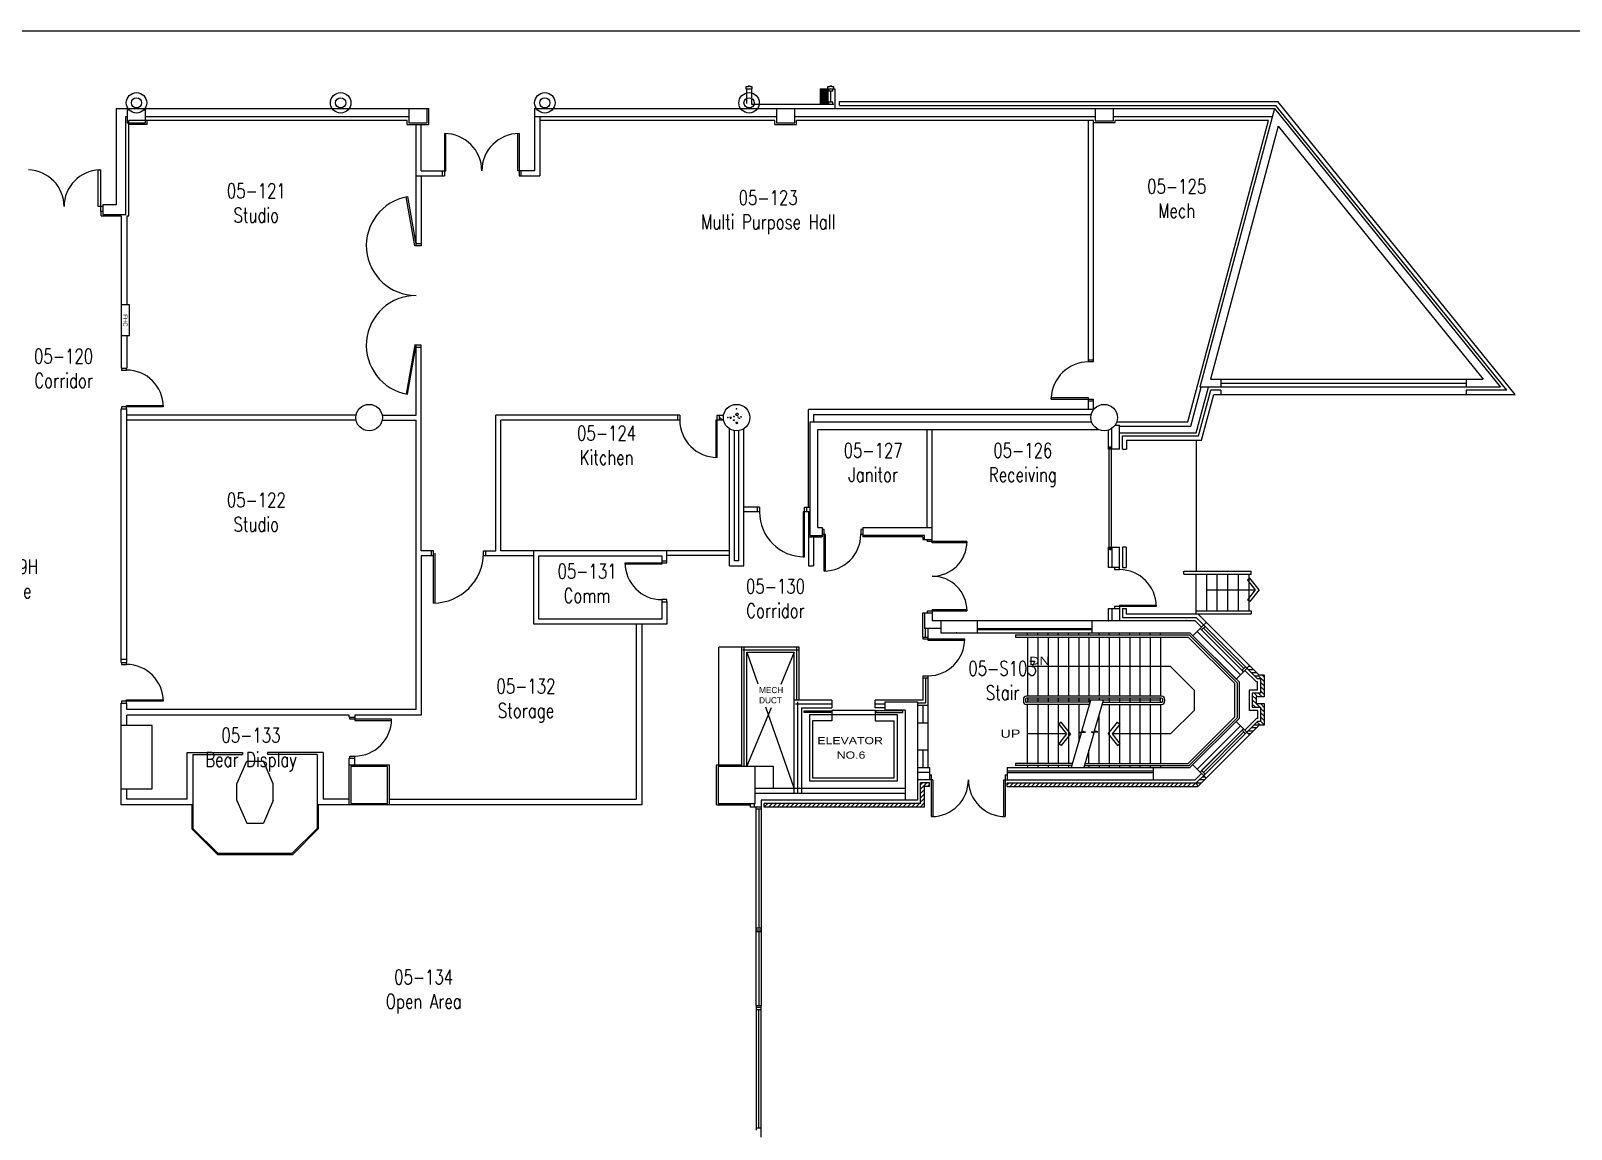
# Model space of a CAD drawing. Extents: x 11182 to 734459, y -1391328 to 152085.
# Drawn here: x 267961 to 305679, y -282081 to -255170 of the extents above; entities that cross this region are included whole.
import ezdxf
from ezdxf.enums import TextEntityAlignment as Align

# ---------------------------------------------------------------- set-up
doc = ezdxf.new("R2010")
doc.units = 0
doc.header["$LTSCALE"] = 500
doc.header["$MEASUREMENT"] = 0
doc.layers.add('0_Defpoints', color=106, linetype='CONTINUOUS', plot=False)
for name, color, linetype in [('0_room_data', 7, 'CONTINUOUS'), ('1_Wall_Exist', 251, 'CONTINUOUS'), ('3_Text', 7, 'CONTINUOUS')]:
    doc.layers.add(name, color=color, linetype=linetype)
doc.styles.add('1_200', font='simplex.shx', dxfattribs={"width": 0.75, "height": 460})
doc.styles.add('TXT', font='TXT')

# ---------------------------------------------------------------- blocks, each defined once
blk = doc.blocks.new('room_data')
at = {"layer": '3_Text', "style": '1_200', "width": 0.75}
for tag, p in [('ROOMNUM', (0, 0)), ('ROOMUSE', (0, -575))]:
    blk.add_attdef(tag, text='', height=345, dxfattribs=at).set_placement(p, align=Align.MIDDLE_CENTER)

msp = doc.modelspace()

# ---------------------------------------------------------------- linework, layer by layer
at = {"layer": '0_Defpoints'}
msp.add_lwpolyline([(215973, -255170), (312023, -255170), (312023, -321965), (215973, -321965)], close=True, dxfattribs=at)
at = {"layer": '1_Wall_Exist'}
for p, q in [((285472, -256542), (285472, -256592)), ((285523, -256542), (285472, -256542)), ((285472, -256592), (285624, -256592)), ((285486, -256592), (285486, -256952)), ((285523, -256525), (285523, -256542)), ((285573, -256525), (285523, -256525)), ((285573, -256542), (285573, -256525)), ((285624, -256542), (285573, -256542)), ((285611, -256592), (285611, -256965)), ((285624, -256592), (285624, -256542)), ((287286, -256592), (287286, -256965)), ((287286, -256592), (287648, -256592)), ((287472, -256542), (287472, -256592)), ((287523, -256542), (287472, -256542)), ((287473, -256592), (287473, -256965)), ((287497, -256592), (287497, -256642)), ((287497, -256642), (287599, -256642)), ((287523, -256525), (287523, -256542)), ((287573, -256525), (287523, -256525)), ((287548, -256917), (287548, -256642)), ((287573, -256542), (287573, -256525)), ((287624, -256542), (287573, -256542)), ((287599, -256642), (287599, -256592)), ((287624, -256592), (287624, -256542)), ((287648, -256592), (287648, -257077)), ((270054, -257077), (270054, -259437)), ((270054, -257077), (277709, -257077)), ((270323, -257077), (270323, -257427)), ((270773, -257427), (270773, -257077)), ((277219, -257077), (277219, -257427)), ((277669, -257427), (277669, -257077)), ((277709, -257467), (277709, -257077)), ((280298, -257077), (280298, -258601)), ((280298, -257077), (298416, -257077)), ((285611, -256965), (287623, -256965)), ((286219, -257077), (286219, -257427)), ((286669, -257427), (286669, -257077)), ((287497, -256917), (287497, -256967)), ((287599, -256917), (287497, -256917)), ((287497, -256967), (287599, -256967)), ((287599, -256967), (287599, -256917)), ((287763, -256902), (298493, -256902)), ((287763, -257002), (287763, -256902)), ((287763, -257002), (298446, -257002)), ((294019, -257077), (294019, -257377)), ((294469, -257377), (294469, -257077)), ((298416, -257077), (296587, -263902)), ((298416, -257077), (303944, -263902)), ((304099, -263977), (298446, -257002)), ((304309, -264077), (298493, -256902)), ((270284, -257267), (270323, -257267)), ((270284, -259667), (270284, -257267)), ((270323, -257427), (270773, -257427)), ((277179, -257367), (270364, -257367)), ((270364, -259707), (270364, -257367)), ((270813, -257467), (270364, -257467)), ((270773, -257267), (277219, -257267)), ((270813, -257467), (270813, -257367)), ((277179, -257467), (277179, -257367)), ((277179, -257467), (277709, -257467)), ((277219, -257427), (277669, -257427)), ((277395, -260435), (277395, -257467)), ((277518, -258601), (277518, -257467)), ((280298, -257267), (286219, -257267)), ((280422, -257267), (280422, -258724)), ((286179, -257367), (280422, -257367)), ((286179, -257467), (286179, -257367)), ((286179, -257467), (286709, -257467)), ((286219, -257427), (286669, -257427)), ((286669, -257267), (294019, -257267)), ((286709, -257467), (286709, -257367)), ((293984, -257367), (286709, -257367)), ((293860, -263282), (293860, -257367)), ((293979, -257417), (293979, -257367)), ((293979, -257417), (294509, -257417)), ((293984, -263282), (293984, -257367)), ((294019, -257377), (294469, -257377)), ((294469, -257262), (294474, -257267)), ((294469, -257267), (298365, -257267)), ((294509, -257417), (294509, -257367)), ((298267, -257367), (294509, -257367)), ((296288, -264754), (298267, -257367)), ((298507, -257507), (296847, -263702)), ((298507, -257507), (303524, -263702)), ((278089, -257686), (278089, -258724)), ((278120, -258601), (278120, -257687)), ((279887, -258601), (279887, -257687)), ((279918, -257686), (279918, -258724)), ((269614, -258577), (269675, -258577)), ((269614, -259477), (269614, -258577)), ((269675, -259597), (269675, -258577)), ((277395, -258724), (278089, -258724)), ((277518, -258601), (278120, -258601)), ((277518, -258724), (277518, -260435)), ((278038, -258724), (278038, -258601)), ((280298, -258601), (279887, -258601)), ((279918, -258724), (280422, -258724)), ((279969, -258724), (279969, -258601)), ((269725, -259477), (269614, -259477)), ((270054, -259437), (269725, -259437)), ((269725, -259437), (269725, -259667)), ((277365, -260441), (277155, -259240)), ((277185, -259234), (277395, -260435)), ((269725, -259597), (269675, -259597)), ((269685, -259707), (269685, -259597)), ((269685, -259707), (270171, -259707)), ((269725, -259667), (270284, -259667)), ((270171, -259707), (270171, -263432)), ((270311, -259707), (270364, -259707)), ((270311, -259707), (270311, -261885)), ((277395, -260435), (277365, -260441)), ((277395, -260385), (277518, -260385)), ((277518, -260435), (277395, -260435)), ((270374, -261885), (270171, -261885)), ((270374, -262647), (270374, -261885)), ((270374, -262647), (270171, -262647)), ((270311, -262647), (270311, -263432)), ((277365, -262868), (277155, -264069)), ((277185, -264075), (277395, -262874)), ((277395, -262874), (277365, -262868)), ((277518, -262874), (277395, -262874)), ((277395, -264585), (277395, -262874)), ((277518, -267909), (277518, -262874)), ((277395, -262925), (277518, -262925)), ((293860, -263231), (293984, -263231)), ((270171, -263432), (270311, -263432)), ((270184, -263432), (270184, -263482)), ((270184, -263482), (270304, -263482)), ((270304, -263482), (270304, -263432)), ((293984, -263282), (293860, -263282)), ((296365, -264854), (296620, -263902)), ((296494, -265022), (296794, -263902)), ((296551, -265097), (296851, -263977)), ((303944, -263902), (296587, -263902)), ((296847, -263702), (303524, -263702)), ((297103, -263977), (296851, -263977)), ((297103, -263702), (297103, -263902)), ((297103, -263802), (303103, -263802)), ((297103, -263977), (297103, -264077)), ((303103, -263702), (303103, -263902)), ((303103, -263977), (303103, -264077)), ((304099, -263977), (303103, -263977)), ((270184, -264382), (270184, -264432)), ((271204, -264382), (270184, -264382)), ((270304, -264352), (271204, -264352)), ((270304, -264432), (270304, -264352)), ((271204, -264352), (271204, -264382)), ((292946, -264196), (292946, -264166)), ((293860, -264166), (292946, -264166)), ((292946, -264196), (293984, -264196)), ((293860, -264452), (293860, -264166)), ((293984, -264247), (293860, -264247)), ((293984, -264452), (293984, -264196)), ((296628, -265197), (296928, -264077)), ((296928, -264077), (304309, -264077)), ((270171, -270645), (270171, -264432)), ((270171, -264432), (270311, -264432)), ((270311, -270645), (270311, -264432)), ((275925, -264585), (270311, -264585)), ((275925, -264708), (270311, -264708)), ((276563, -264585), (277395, -264585)), ((276563, -264708), (277395, -264708)), ((277395, -271797), (277395, -264708)), ((279347, -267909), (279347, -264585)), ((283852, -264585), (279347, -264585)), ((279471, -267909), (279471, -264708)), ((283852, -264708), (279471, -264708)), ((283801, -264708), (283801, -264585)), ((283852, -264585), (283852, -264708)), ((284736, -264708), (284736, -265623)), ((284925, -264708), (284736, -264708)), ((284766, -265623), (284766, -264585)), ((284766, -264585), (284925, -264585)), ((284817, -264585), (284817, -264708)), ((284897, -264708), (284817, -264628)), ((284920, -264619), (284886, -264585)), ((285080, -264635), (285093, -264674)), ((285120, -264643), (285080, -264635)), ((285093, -264674), (285120, -264643)), ((285225, -264578), (285229, -264557)), ((285237, -264597), (285225, -264578)), ((285229, -264557), (285238, -264541)), ((285230, -264781), (285232, -264766)), ((285232, -264766), (285244, -264752)), ((285262, -264598), (285237, -264597)), ((285238, -264541), (285255, -264537)), ((285244, -264752), (285257, -264758)), ((285255, -264537), (285269, -264547)), ((285260, -264762), (285262, -264781)), ((285272, -264588), (285262, -264598)), ((285270, -264550), (285278, -264559)), ((285281, -264569), (285272, -264588)), ((285278, -264559), (285281, -264569)), ((293984, -264452), (287004, -264452)), ((287004, -266839), (287004, -264452)), ((287044, -264752), (293936, -264752)), ((287044, -267532), (287044, -264752)), ((293927, -264576), (287128, -264576)), ((287128, -264576), (287128, -264752)), ((294551, -264754), (296288, -264754)), ((285069, -268276), (285069, -264920)), ((285189, -268156), (285189, -264967)), ((285245, -264796), (285230, -264781)), ((285253, -264794), (285245, -264796)), ((285262, -264781), (285253, -264794)), ((285299, -268156), (285299, -264967)), ((285419, -268276), (285419, -264920)), ((287234, -264942), (294107, -264942)), ((287234, -267342), (287234, -264942)), ((289910, -267342), (289910, -264942)), ((290034, -267712), (290034, -264942)), ((294351, -265422), (294351, -264954)), ((294429, -265422), (294429, -264914)), ((294511, -264832), (294619, -264832)), ((294619, -265422), (294619, -264832)), ((294619, -264854), (296365, -264854)), ((294619, -265022), (296494, -265022)), ((294694, -265097), (296551, -265097)), ((294694, -265422), (294694, -265097)), ((294619, -265422), (294351, -265422)), ((294419, -265397), (294369, -265397)), ((294369, -267847), (294369, -265397)), ((294379, -265367), (294429, -265367)), ((294381, -265372), (294406, -265372)), ((294381, -265382), (294381, -265372)), ((294406, -265382), (294381, -265382)), ((294389, -265397), (294389, -265382)), ((294399, -265397), (294399, -265382)), ((294429, -265387), (294404, -265387)), ((294406, -265372), (294406, -265382)), ((294419, -267847), (294419, -265397)), ((294694, -265422), (294794, -265422)), ((294794, -265197), (296628, -265197)), ((294794, -265197), (294794, -265422)), ((296494, -265197), (296494, -268407)), ((285804, -266839), (285419, -266839)), ((285804, -266959), (285419, -266959)), ((285754, -266959), (285754, -266839)), ((285804, -266839), (285804, -266959)), ((286874, -266959), (286874, -268059)), ((287044, -266959), (286874, -266959)), ((286904, -268059), (286904, -266839)), ((286904, -266839), (287044, -266839)), ((286954, -266839), (286954, -266959)), ((287004, -266959), (287004, -268276)), ((287234, -267342), (287334, -267342)), ((287334, -267342), (287334, -267572)), ((287384, -267386), (287334, -267386)), ((287384, -268406), (287384, -267386)), ((288284, -267386), (288284, -267506)), ((288334, -267386), (288284, -267386)), ((288334, -267342), (290034, -267342)), ((288334, -267342), (288334, -267572)), ((289918, -267342), (289910, -267334)), ((287004, -267572), (287334, -267572)), ((287044, -267532), (287334, -267532)), ((287128, -267572), (287128, -268276)), ((287334, -267506), (287414, -267506)), ((287414, -267506), (287414, -268406)), ((288284, -267506), (288334, -267506)), ((289844, -267532), (288334, -267532)), ((289804, -267572), (288334, -267572)), ((289804, -267572), (289804, -267632)), ((289804, -267632), (290034, -267632)), ((289844, -267632), (289844, -267532)), ((289914, -267682), (289914, -267632)), ((290884, -267682), (289914, -267682)), ((290884, -267712), (290034, -267712)), ((290884, -267682), (290884, -267712)), ((277823, -267909), (277518, -267909)), ((277518, -268032), (277518, -271937)), ((277823, -268032), (277518, -268032)), ((277772, -268032), (277772, -267909)), ((277823, -269190), (277823, -267909)), ((277854, -267970), (277854, -269189)), ((279042, -267909), (279347, -267909)), ((279042, -268032), (279042, -267909)), ((280274, -268032), (279042, -268032)), ((279093, -267909), (279093, -268032)), ((285069, -267909), (279471, -267909)), ((280274, -269709), (280274, -267909)), ((280398, -269585), (280398, -268033)), ((280398, -268033), (283412, -268033)), ((283412, -268033), (283412, -268237)), ((283412, -268157), (283536, -268157)), ((283532, -268207), (283532, -268157)), ((283536, -268157), (283536, -267909)), ((285069, -268029), (283536, -268029)), ((285069, -267911), (285067, -267909)), ((285299, -268156), (285189, -268156)), ((286874, -268059), (286904, -268059)), ((294351, -267822), (294619, -267822)), ((294351, -268322), (294351, -267822)), ((294419, -267847), (294369, -267847)), ((294379, -267877), (294429, -267877)), ((294406, -267862), (294381, -267862)), ((294381, -267862), (294381, -267872)), ((294381, -267872), (294406, -267872)), ((294389, -267847), (294389, -267862)), ((294399, -267847), (294399, -267862)), ((294429, -267857), (294404, -267857)), ((294406, -267872), (294406, -267862)), ((294429, -267822), (294429, -268322)), ((294619, -268372), (294619, -267822)), ((294784, -267822), (294694, -267822)), ((294694, -267822), (294694, -268322)), ((294784, -267822), (294784, -268322)), ((282512, -268207), (283532, -268207)), ((282512, -268237), (282512, -268207)), ((283412, -268237), (282512, -268237)), ((285069, -268276), (285419, -268276)), ((287004, -268276), (287128, -268276)), ((287414, -268406), (287384, -268406)), ((294619, -268322), (294351, -268322)), ((294499, -268322), (294499, -268372)), ((294499, -268372), (294619, -268372)), ((294694, -268322), (294784, -268322)), ((296194, -268407), (297844, -268407)), ((296194, -268482), (296194, -268407)), ((296194, -268482), (297844, -268482)), ((296494, -269457), (296494, -268482)), ((296754, -269382), (296754, -268482)), ((297014, -269382), (297014, -268482)), ((297274, -269382), (297274, -268482)), ((297534, -269382), (297534, -268482)), ((297794, -269382), (297794, -268482)), ((297844, -268482), (297844, -268407)), ((296765, -268869), (297939, -268869)), ((297813, -268583), (297753, -268630)), ((297753, -268630), (297939, -268869)), ((297939, -268869), (297753, -269108)), ((298035, -268869), (297813, -268583)), ((298035, -268869), (297813, -269155)), ((283412, -269107), (283412, -269585)), ((283532, -269107), (283412, -269107)), ((283412, -269157), (283536, -269157)), ((283532, -269157), (283532, -269107)), ((283536, -269157), (283536, -269709)), ((294499, -269272), (294499, -269322)), ((295519, -269272), (294499, -269272)), ((294619, -269242), (294619, -269612)), ((294619, -269242), (295519, -269242)), ((295519, -269242), (295519, -269272)), ((297813, -269155), (297753, -269108)), ((283412, -269585), (280398, -269585)), ((289804, -269432), (290034, -269432)), ((289804, -270022), (289804, -269432)), ((289844, -269432), (289844, -269812)), ((289914, -269382), (290884, -269382)), ((289914, -269432), (289914, -269382)), ((290034, -269352), (290034, -269622)), ((290034, -269352), (290884, -269352)), ((296468, -269622), (290034, -269622)), ((290244, -269622), (290244, -269922)), ((290884, -269352), (290884, -269382)), ((291144, -269922), (291144, -269622)), ((293944, -269622), (293944, -269922)), ((294351, -269322), (294619, -269322)), ((294351, -269622), (294351, -269322)), ((294429, -269322), (294429, -269612)), ((294694, -269322), (294784, -269322)), ((294694, -269322), (294694, -269547)), ((294694, -269547), (296499, -269547)), ((294784, -269322), (294784, -269457)), ((294784, -269457), (297844, -269457)), ((296627, -269780), (296468, -269622)), ((296494, -269382), (297844, -269382)), ((296499, -269547), (298001, -271049)), ((296536, -269457), (298038, -270959)), ((296743, -269663), (296680, -269727)), ((297844, -269382), (297844, -269457)), ((283536, -269709), (280274, -269709)), ((282785, -269709), (282785, -273997)), ((282925, -269709), (282925, -274137)), ((289804, -270022), (289928, -270022)), ((289808, -270072), (289808, -270022)), ((290244, -269812), (289844, -269812)), ((289866, -270022), (289866, -269812)), ((289928, -269812), (289928, -270102)), ((290244, -269922), (296344, -269922)), ((291144, -269812), (293944, -269812)), ((291144, -269842), (293944, -269842)), ((292069, -269972), (292069, -270022)), ((292069, -269972), (296323, -269972)), ((292069, -270022), (296302, -270022)), ((292369, -269972), (292369, -269922)), ((292369, -270022), (292369, -271472)), ((292619, -269972), (292619, -269922)), ((292619, -270022), (292619, -271472)), ((292869, -269972), (292869, -269922)), ((292869, -270022), (292869, -271472)), ((293119, -269972), (293119, -269922)), ((293119, -270022), (293119, -271472)), ((293369, -269972), (293369, -269922)), ((293369, -270022), (293369, -271472)), ((293619, -269972), (293619, -269922)), ((293619, -270022), (293619, -271472)), ((293869, -269972), (293869, -269922)), ((293869, -270022), (293869, -271472)), ((294119, -269972), (294119, -269922)), ((294119, -270022), (294119, -271472)), ((294369, -269972), (294369, -269922)), ((294369, -270022), (294369, -271472)), ((294619, -269972), (294619, -269922)), ((294619, -270022), (294619, -271472)), ((294869, -269972), (294869, -269922)), ((294869, -270022), (294869, -271472)), ((295119, -269972), (295119, -269922)), ((295119, -270022), (295119, -271472)), ((295369, -269972), (295369, -269922)), ((295369, -270022), (295369, -271472)), ((295619, -269972), (295619, -269922)), ((295619, -270022), (295619, -271472)), ((297446, -271165), (296302, -270022)), ((297496, -271144), (296323, -269972)), ((296344, -269922), (297546, -271124)), ((296680, -269727), (296414, -269992)), ((296414, -269992), (297475, -271053)), ((296521, -269886), (297581, -270947)), ((297655, -270873), (296595, -269812)), ((296715, -269762), (296630, -269847)), ((297663, -270795), (296673, -269805)), ((286776, -270273), (284805, -270273)), ((284805, -273157), (284805, -270273)), ((285370, -273197), (285370, -270273)), ((285397, -270335), (286754, -270335)), ((285432, -273197), (285432, -270285)), ((285494, -270397), (285764, -271172)), ((285494, -270397), (286652, -270397)), ((285494, -273197), (285494, -270397)), ((286652, -270397), (286324, -271188)), ((286652, -273854), (286652, -270397)), ((286714, -271572), (286714, -270291)), ((286776, -271572), (286776, -270273)), ((290828, -270072), (289808, -270072)), ((289928, -270102), (290828, -270102)), ((290828, -270102), (290828, -270072)), ((270311, -270573), (270171, -270573)), ((270171, -270645), (270311, -270645)), ((270184, -270645), (270184, -270695)), ((270184, -270695), (270304, -270695)), ((270304, -270695), (270304, -270645)), ((295869, -270747), (292369, -270747)), ((295869, -270747), (296444, -271322)), ((297620, -270837), (297705, -270752)), ((297804, -270724), (297655, -270873)), ((297705, -270752), (297740, -270788)), ((297826, -270747), (297782, -270747)), ((289804, -271022), (289928, -271022)), ((289804, -271022), (289804, -271572)), ((289808, -270972), (289928, -270972)), ((289808, -271022), (289808, -270972)), ((289866, -271022), (289866, -271634)), ((289928, -270972), (289928, -273222)), ((297446, -271978), (297446, -271165)), ((297687, -270841), (297475, -271053)), ((297496, -271144), (297496, -271999)), ((297546, -271124), (297546, -272019)), ((297655, -270873), (297620, -270837)), ((297687, -270841), (297970, -271124)), ((297774, -270822), (297901, -270822)), ((297976, -270897), (297849, -270897)), ((297924, -270972), (298033, -270972)), ((297996, -271124), (297970, -271124)), ((297996, -271324), (297996, -271124)), ((298002, -271047), (297999, -271047)), ((298071, -271049), (298001, -271049)), ((298030, -270979), (298161, -271110)), ((298161, -270959), (298038, -270959)), ((298071, -271049), (298071, -271399)), ((298161, -271216), (298071, -271126)), ((298161, -271004), (298115, -270959)), ((298161, -270959), (298161, -271489)), ((270304, -271565), (271204, -271565)), ((270304, -271645), (270304, -271565)), ((271204, -271565), (271204, -271595)), ((292264, -271547), (292264, -271597)), ((292319, -271547), (292319, -271597)), ((295649, -271472), (292339, -271472)), ((295644, -271522), (292344, -271522)), ((292369, -271522), (292369, -271622)), ((292619, -271522), (292619, -271622)), ((292869, -271522), (292869, -271622)), ((293119, -271522), (293119, -271622)), ((293369, -271522), (293369, -271622)), ((293619, -271522), (293619, -271622)), ((293869, -271522), (293869, -271622)), ((294119, -271522), (294119, -271572)), ((294369, -271522), (294369, -271622)), ((294619, -271522), (294619, -271622)), ((294869, -271522), (294869, -271622)), ((295119, -271522), (295119, -271622)), ((295369, -271522), (295369, -271622)), ((295619, -271622), (295619, -271522)), ((295669, -271547), (295669, -271597)), ((295724, -271547), (295724, -271597)), ((296444, -271322), (296444, -271822)), ((297996, -271324), (297796, -271324)), ((297796, -271324), (297796, -271819)), ((297871, -271399), (297871, -271744)), ((298071, -271399), (297871, -271399)), ((297871, -271456), (297961, -271546)), ((297961, -271653), (297871, -271563)), ((298009, -271489), (297919, -271399)), ((297961, -271489), (297961, -271654)), ((298161, -271489), (297961, -271489)), ((298025, -271399), (298115, -271489)), ((298071, -271232), (298161, -271322)), ((298161, -271428), (298071, -271338)), ((270171, -274137), (270171, -271645)), ((270171, -271645), (270311, -271645)), ((270184, -271595), (270184, -271645)), ((271204, -271595), (270184, -271595)), ((270311, -271797), (270311, -271645)), ((277395, -271797), (270311, -271797)), ((270311, -272194), (270311, -271937)), ((275754, -271937), (270311, -271937)), ((275754, -271988), (275754, -271937)), ((275894, -271937), (275894, -272068)), ((277518, -271937), (275894, -271937)), ((285494, -273197), (286094, -271746)), ((286652, -273722), (285962, -271740)), ((287571, -271572), (286654, -271572)), ((287571, -271664), (286681, -271664)), ((286744, -273854), (286744, -271609)), ((286834, -271754), (287571, -271754)), ((286834, -271754), (286834, -273854)), ((286894, -271872), (286894, -271832)), ((286894, -271832), (287554, -271832)), ((287554, -271872), (286894, -271872)), ((287029, -271932), (287029, -273544)), ((289179, -271932), (287029, -271932)), ((287554, -271832), (287554, -271872)), ((287571, -271572), (287571, -271754)), ((287571, -271812), (288637, -271812)), ((287571, -271812), (287571, -272072)), ((288637, -271756), (288637, -271572)), ((289804, -271572), (288637, -271572)), ((288874, -271664), (288637, -271664)), ((288874, -271756), (288637, -271756)), ((288637, -271812), (288637, -272072)), ((288654, -271832), (288654, -271872)), ((289314, -271832), (288654, -271832)), ((288654, -271872), (289314, -271872)), ((288874, -271612), (288874, -271812)), ((288874, -271612), (289674, -271612)), ((289374, -271812), (288874, -271812)), ((289179, -273544), (289179, -271932)), ((289314, -271872), (289314, -271832)), ((289374, -271812), (289374, -274022)), ((289674, -271612), (289674, -274022)), ((289674, -271634), (289866, -271634)), ((289674, -271696), (289928, -271696)), ((289804, -271696), (289804, -272129)), ((293890, -271672), (292339, -271672)), ((293905, -271622), (292344, -271622)), ((295619, -271572), (292369, -271572)), ((292369, -273122), (292369, -271672)), ((292619, -271672), (292619, -273122)), ((292869, -271672), (292869, -273122)), ((293119, -271672), (293119, -273122)), ((293369, -271672), (293369, -273122)), ((293619, -271672), (293619, -272593)), ((293697, -272326), (293920, -271572)), ((294009, -272320), (294229, -271572)), ((294200, -271672), (295649, -271672)), ((294214, -271622), (295644, -271622)), ((294369, -271672), (294369, -273122)), ((294619, -271672), (294619, -273122)), ((294869, -271672), (294869, -273122)), ((295119, -271672), (295119, -273122)), ((295369, -271672), (295369, -273122)), ((295619, -271672), (295619, -273122)), ((295869, -272397), (296444, -271822)), ((297996, -271819), (297796, -271819)), ((297871, -271669), (297947, -271744)), ((297871, -271744), (298071, -271744)), ((297961, -271654), (298161, -271654)), ((298053, -271744), (297963, -271654)), ((297996, -271819), (297996, -272019)), ((298069, -271654), (298161, -271746)), ((298071, -271744), (298071, -272094)), ((298161, -271853), (298071, -271763)), ((298071, -271869), (298161, -271959)), ((298161, -271654), (298161, -272184)), ((270933, -272194), (270171, -272194)), ((270933, -273740), (270933, -272194)), ((275754, -271988), (275894, -271988)), ((275774, -272038), (275774, -271988)), ((276794, -272038), (275774, -272038)), ((275894, -272068), (276794, -272068)), ((287104, -272072), (287104, -273469)), ((287571, -272072), (287104, -272072)), ((288637, -272072), (289104, -272072)), ((289104, -273469), (289104, -272072)), ((289928, -272129), (289674, -272129)), ((293194, -272111), (293134, -272157)), ((293134, -272157), (293320, -272397)), ((293417, -272397), (293194, -272111)), ((294086, -272346), (294009, -272320)), ((294119, -273122), (294119, -271946)), ((294344, -272397), (294566, -272111)), ((294626, -272157), (294440, -272397)), ((294566, -272111), (294626, -272157)), ((297446, -271978), (296302, -273122)), ((297496, -271999), (296323, -273172)), ((297546, -272019), (296344, -273222)), ((296521, -273257), (297581, -272196)), ((298038, -272184), (296536, -273687)), ((297655, -272270), (296595, -273331)), ((297620, -272306), (296630, -273296)), ((297687, -272302), (297475, -272090)), ((297620, -272306), (297705, -272391)), ((297740, -272355), (297655, -272270)), ((297687, -272302), (297970, -272019)), ((297740, -272355), (298001, -272094)), ((297774, -272322), (297901, -272322)), ((297976, -272247), (297849, -272247)), ((297924, -272172), (298033, -272172)), ((297996, -272019), (297970, -272019)), ((298069, -272184), (297990, -272106)), ((298002, -272097), (297999, -272097)), ((298071, -272094), (298001, -272094)), ((298161, -272184), (298038, -272184)), ((298161, -272065), (298071, -271975)), ((298071, -272081), (298161, -272171)), ((293320, -272397), (292369, -272397)), ((293320, -272397), (293134, -272636)), ((293194, -272683), (293134, -272636)), ((293417, -272397), (293194, -272683)), ((293681, -272380), (293434, -273222)), ((293621, -272355), (293783, -272355)), ((293621, -272355), (293681, -272380)), ((293783, -272355), (293697, -272326)), ((293992, -272374), (293743, -273222)), ((293925, -272346), (294086, -272346)), ((293925, -272346), (293992, -272374)), ((294344, -272397), (294566, -272683)), ((294440, -272397), (294626, -272636)), ((295869, -272397), (294440, -272397)), ((294566, -272683), (294626, -272636)), ((297663, -272348), (296673, -273338)), ((297740, -272355), (296680, -273416)), ((297804, -272419), (297740, -272355)), ((297826, -272397), (297782, -272397)), ((271788, -272852), (273148, -272852)), ((271788, -273997), (271788, -272852)), ((271928, -272903), (271928, -274710)), ((271928, -272903), (273148, -272903)), ((273008, -273621), (273249, -273061)), ((273148, -272852), (273148, -272903)), ((273249, -273061), (273655, -273061)), ((273897, -273621), (273655, -273061)), ((273757, -272852), (273757, -272903)), ((275116, -272852), (273757, -272852)), ((274976, -272903), (273757, -272903)), ((274976, -272903), (274976, -274710)), ((275116, -272852), (275116, -273997)), ((275754, -274137), (275754, -272988)), ((275754, -272988), (275894, -272988)), ((275774, -272938), (275894, -272938)), ((275774, -272988), (275774, -272938)), ((275894, -273157), (275894, -272938)), ((289674, -272789), (289928, -272789)), ((289804, -272789), (289804, -273222)), ((293869, -273122), (293869, -272794)), ((275754, -273157), (276734, -273157)), ((275754, -273157), (276734, -273157)), ((275794, -273197), (275794, -274097)), ((276694, -273197), (275794, -273197)), ((276694, -273197), (275794, -273197)), ((276694, -274097), (276694, -273197)), ((276734, -273157), (276734, -274137)), ((284754, -274137), (284754, -273157)), ((284754, -273157), (285370, -273157)), ((284794, -273197), (284794, -274097)), ((286144, -273197), (284794, -273197)), ((285694, -274097), (285694, -273197)), ((286144, -273707), (286144, -273197)), ((289674, -273222), (289969, -273222)), ((289969, -273338), (289674, -273338)), ((289969, -273222), (289969, -273522)), ((289969, -273402), (290019, -273402)), ((290019, -274422), (290019, -273402)), ((291819, -273402), (291869, -273402)), ((291819, -273402), (291819, -274422)), ((291869, -273222), (291869, -273522)), ((291869, -273222), (296344, -273222)), ((291869, -273302), (295444, -273302)), ((291869, -273338), (295444, -273338)), ((292069, -273122), (292069, -273172)), ((293463, -273122), (292069, -273122)), ((293448, -273172), (292069, -273172)), ((292369, -273172), (292369, -273222)), ((292619, -273172), (292619, -273222)), ((292869, -273172), (292869, -273222)), ((293119, -273172), (293119, -273222)), ((293369, -273172), (293369, -273222)), ((293757, -273172), (296323, -273172)), ((293772, -273122), (296302, -273122)), ((293869, -273172), (293869, -273222)), ((294119, -273172), (294119, -273222)), ((294369, -273172), (294369, -273222)), ((294619, -273172), (294619, -273222)), ((294869, -273172), (294869, -273222)), ((295119, -273172), (295119, -273222)), ((295369, -273172), (295369, -273222)), ((295444, -273222), (295444, -273522)), ((295619, -273172), (295619, -273222)), ((296627, -273363), (296414, -273151)), ((296627, -273363), (296468, -273522)), ((296715, -273381), (296499, -273597)), ((296595, -273331), (296680, -273416)), ((296715, -273381), (296630, -273296)), ((296649, -273447), (296710, -273447)), ((296743, -273480), (296680, -273416)), ((270171, -273740), (270933, -273740)), ((270311, -273997), (270311, -273740)), ((273008, -274025), (273008, -273621)), ((273897, -274025), (273897, -273621)), ((285694, -273722), (289374, -273722)), ((287029, -273544), (289179, -273544)), ((287104, -273469), (289104, -273469)), ((290049, -273522), (289674, -273522)), ((289749, -273644), (289796, -273597)), ((289903, -273597), (289749, -273750)), ((289969, -273597), (289749, -273597)), ((289749, -274097), (289749, -273597)), ((289749, -273856), (289839, -273766)), ((289969, -273687), (289839, -273687)), ((289839, -273687), (289839, -274187)), ((289919, -273687), (289969, -273636)), ((289969, -273687), (289969, -273597)), ((290049, -273522), (290049, -274422)), ((291789, -273522), (296468, -273522)), ((291789, -274422), (291789, -273522)), ((291869, -273646), (291918, -273597)), ((291869, -273687), (291869, -273597)), ((291869, -273597), (296626, -273597)), ((291869, -273687), (296536, -273687)), ((292024, -273597), (291934, -273687)), ((292040, -273687), (292130, -273597)), ((292236, -273597), (292146, -273687)), ((292252, -273687), (292342, -273597)), ((292448, -273597), (292358, -273687)), ((292464, -273687), (292554, -273597)), ((292660, -273597), (292570, -273687)), ((292676, -273687), (292766, -273597)), ((292872, -273597), (292782, -273687)), ((292888, -273687), (292978, -273597)), ((293085, -273597), (292995, -273687)), ((293101, -273687), (293191, -273597)), ((293297, -273597), (293207, -273687)), ((293313, -273687), (293403, -273597)), ((293509, -273597), (293419, -273687)), ((293525, -273687), (293615, -273597)), ((293721, -273597), (293631, -273687)), ((293737, -273687), (293827, -273597)), ((293933, -273597), (293843, -273687)), ((293949, -273687), (294039, -273597)), ((294145, -273597), (294055, -273687)), ((294161, -273687), (294251, -273597)), ((294357, -273597), (294267, -273687)), ((294373, -273687), (294463, -273597)), ((294569, -273597), (294479, -273687)), ((294586, -273687), (294675, -273597)), ((294782, -273597), (294692, -273687)), ((294798, -273687), (294888, -273597)), ((294994, -273597), (294904, -273687)), ((295010, -273687), (295100, -273597)), ((295206, -273597), (295116, -273687)), ((295222, -273687), (295312, -273597)), ((295418, -273597), (295328, -273687)), ((295434, -273687), (295524, -273597)), ((295630, -273597), (295540, -273687)), ((295646, -273687), (295736, -273597)), ((295842, -273597), (295752, -273687)), ((295858, -273687), (295948, -273597)), ((296054, -273597), (295964, -273687)), ((296070, -273687), (296160, -273597)), ((296266, -273597), (296176, -273687)), ((296283, -273687), (296373, -273597)), ((296394, -273687), (296484, -273597)), ((296499, -273597), (296536, -273687)), ((296701, -273522), (296574, -273522)), ((271928, -274137), (270171, -274137)), ((271788, -273997), (270311, -273997)), ((271903, -274137), (271903, -274721)), ((273008, -274025), (273249, -274585)), ((273897, -274025), (273655, -274585)), ((282925, -274137), (274976, -274137)), ((275001, -274137), (275001, -274721)), ((275754, -273997), (275116, -273997)), ((276734, -274137), (275754, -274137)), ((275794, -274097), (276694, -274097)), ((275794, -274097), (276694, -274097)), ((276734, -273997), (282785, -273997)), ((284754, -274137), (285576, -274137)), ((284794, -274097), (285694, -274097)), ((285576, -274097), (285576, -274187)), ((285844, -274187), (285576, -274187)), ((285676, -274097), (285676, -274187)), ((289374, -273854), (285694, -273854)), ((285724, -274238), (285724, -274187)), ((285844, -274022), (285844, -274238)), ((289674, -274022), (285844, -274022)), ((286008, -274097), (285919, -274186)), ((285919, -274187), (285919, -274097)), ((289749, -274097), (285919, -274097)), ((289839, -274187), (285919, -274187)), ((286024, -274187), (286114, -274097)), ((286221, -274097), (286131, -274187)), ((286237, -274187), (286327, -274097)), ((286433, -274097), (286343, -274187)), ((286449, -274187), (286539, -274097)), ((286645, -274097), (286555, -274187)), ((286661, -274187), (286751, -274097)), ((286857, -274097), (286767, -274187)), ((286873, -274187), (286963, -274097)), ((287069, -274097), (286979, -274187)), ((287085, -274187), (287175, -274097)), ((287281, -274097), (287191, -274187)), ((287297, -274187), (287387, -274097)), ((287493, -274097), (287403, -274187)), ((287509, -274187), (287599, -274097)), ((287705, -274097), (287615, -274187)), ((287722, -274187), (287812, -274097)), ((287918, -274097), (287828, -274187)), ((287934, -274187), (288024, -274097)), ((288130, -274097), (288040, -274187)), ((288146, -274187), (288236, -274097)), ((288342, -274097), (288252, -274187)), ((288358, -274187), (288448, -274097)), ((288554, -274097), (288464, -274187)), ((288570, -274187), (288660, -274097)), ((288766, -274097), (288676, -274187)), ((288782, -274187), (288872, -274097)), ((288978, -274097), (288888, -274187)), ((288994, -274187), (289084, -274097)), ((289190, -274097), (289100, -274187)), ((289206, -274187), (289296, -274097)), ((289403, -274097), (289313, -274187)), ((289419, -274187), (289509, -274097)), ((289615, -274097), (289525, -274187)), ((289631, -274187), (289721, -274097)), ((289839, -274085), (289737, -274187)), ((289839, -273872), (289749, -273962)), ((289749, -274068), (289839, -273978)), ((273249, -274585), (273655, -274585)), ((285724, -277247), (285724, -274238)), ((285844, -274238), (285724, -274238)), ((285784, -274238), (285784, -277145)), ((285844, -274238), (285844, -279047)), ((290049, -274422), (290019, -274422)), ((291819, -274422), (291789, -274422)), ((271903, -274721), (272538, -275356)), ((271928, -274710), (272548, -275330)), ((274976, -274710), (274356, -275330)), ((275001, -274721), (274367, -275356)), ((274356, -275330), (272548, -275330)), ((274367, -275356), (272538, -275356)), ((285724, -277145), (285844, -277145)), ((285724, -277197), (285844, -277197)), ((285844, -277247), (285724, -277247)), ((285724, -279047), (285724, -277247)), ((285784, -277247), (285784, -279047)), ((285724, -279047), (285844, -279047)), ((285724, -279047), (285724, -282107)), ((285844, -279097), (285724, -279097)), ((285844, -282272), (285844, -279047)), ((285724, -279149), (285844, -279149)), ((285784, -282055), (285784, -279149)), ((285844, -282055), (285724, -282055))]:
    msp.add_line(p, q, dxfattribs=at)
for centre, radius in [((270548, -256935), 250), ((270548, -256935), 125), ((275548, -256935), 250), ((275548, -256935), 125), ((280548, -256935), 250), ((280548, -256935), 125), ((285548, -256935), 250), ((285548, -256935), 125), ((276244, -264647), 325), ((285244, -264647), 325), ((294244, -264647), 325)]:
    msp.add_circle(centre, radius, dxfattribs=at)
for centre, radius, start, end in [((278089, -258601), 914, 0, 90), ((279918, -258601), 914, 90, 180), ((267875, -259477), 900, 0, 88.0908), ((269675, -259477), 900, 91.9092, 180), ((277395, -260435), 1219, 99.9027, 270), ((277395, -262874), 1219, 90, 260.0973), ((270304, -264382), 900, 0, 90), ((293860, -264196), 914, 90, 178.0908), ((284766, -264708), 914, 180, 270), ((294379, -265377), 10, 90, 270), ((286904, -266959), 1100, 180, 270), ((287384, -267506), 900, 270, 0), ((290034, -267682), 850, 270, 0), ((277823, -267970), 1219, 270, 0), ((294379, -267867), 10, 90, 270), ((283412, -268207), 900, 180, 270), ((290034, -269382), 850, 0, 90), ((294619, -269272), 900, 0, 90), ((289928, -270072), 900, 270, 0), ((270304, -271595), 900, 0, 90), ((292339, -271547), 75, 90, 180), ((292344, -271547), 25, 90, 180), ((295644, -271547), 25, 0, 90), ((295649, -271547), 75, 0, 90), ((292339, -271597), 75, 180, 270), ((292344, -271597), 25, 180, 270), ((295644, -271597), 25, 270, 0), ((295649, -271597), 75, 270, 0), ((275894, -272038), 900, 270, 0), ((290019, -273522), 900, 270, 0), ((291819, -273522), 900, 180, 270)]:
    msp.add_arc(centre, radius, start, end, dxfattribs=at)
for centre, major_axis, start_param, end_param in [((285178, -264713), (7.76, 7.76), 1.570796326800847, 7.853981633980433), ((285180, -264621), (6.79, 6.79), 1.57079632678809, 7.853981633967677), ((285280, -264631), (4.21, 4.21), 1.570796326805869, 7.853981633985455), ((285309, -264661), (4.21, 4.21), 1.570796326805869, 7.853981633985455), ((285353, -264628), (4.21, 4.21), 1.570796326805869, 7.853981633985455)]:
    msp.add_ellipse(centre, major_axis=major_axis, ratio=1, start_param=start_param, end_param=end_param, dxfattribs=at)
for p in [(285029, -264648), (285241, -264436), (294347, -269626), (296250, -269621), (290631, -269918)]:
    msp.add_point(p, dxfattribs=at)
msp.add_solid([(287286, -256592), (287473, -256592), (287286, -256965), (287473, -256965)], dxfattribs=at)

# ---------------------------------------------------------------- block references
at = {"layer": '0_room_data', "xscale": 1.035347182677431, "yscale": 1.035347182677431, "zscale": 1.035347182677431}
for p, values in [((273483, -259091), {'ROOMNUM': '05-121', 'ROOMUSE': 'Studio'}), ((286016, -259258), {'ROOMNUM': '05-123', 'ROOMUSE': 'Multi Purpose Hall'}), ((296019, -258981), {'ROOMNUM': '05-125', 'ROOMUSE': 'Mech'}), ((268764, -263144), {'ROOMNUM': '05-120', 'ROOMUSE': 'Corridor'}), ((282060, -265027), {'ROOMNUM': '05-124', 'ROOMUSE': 'Kitchen'}), ((288587, -265450), {'ROOMNUM': '05-127', 'ROOMUSE': 'Janitor'}), ((292251, -265450), {'ROOMNUM': '05-126', 'ROOMUSE': 'Receiving'}), ((273483, -266666), {'ROOMNUM': '05-122', 'ROOMUSE': 'Studio'}), ((267288, -268298), {'ROOMNUM': '05-139H', 'ROOMUSE': 'Storage'}), ((281581, -268411), {'ROOMNUM': '05-131', 'ROOMUSE': 'Comm'}), ((286195, -268781), {'ROOMNUM': '05-130', 'ROOMUSE': 'Corridor'}), ((291756, -270791), {'ROOMNUM': '05-S103', 'ROOMUSE': 'Stair'}), ((280086, -271227), {'ROOMNUM': '05-132', 'ROOMUSE': 'Storage'}), ((273352, -272428), {'ROOMNUM': '05-133', 'ROOMUSE': 'Bear Display'}), ((277581, -278353), {'ROOMNUM': '05-134', 'ROOMUSE': 'Open Area'})]:
    msp.add_blockref('room_data', p, dxfattribs=at).add_auto_attribs(values)

# ---------------------------------------------------------------- texts
at = {"layer": '1_Wall_Exist', "style": 'TXT', "width": 1.071429}
msp.add_text('FHC', height=102.1, rotation=270, dxfattribs=at).set_placement((270226, -262117))
at = {"layer": '1_Wall_Exist', "style": 'TXT'}
for s, height, width, p in [('DN', 200, 1.3125, (292403, -270704)), ('UP', 200, 1.3125, (291704, -272490)), ('ELEVATOR', 175, 1.285714, (287221, -272648)), ('NO.6', 175, 1.285714, (287694, -273002))]:
    msp.add_text(s, height=height, dxfattribs=dict(at, width=width)).set_placement(p)
for s, p in [('MECH', (285794, -271397)), ('DUCT', (285794, -271647))]:
    msp.add_text(s, height=150, dxfattribs=at).set_placement(p)

doc.saveas('drawing.dxf')
